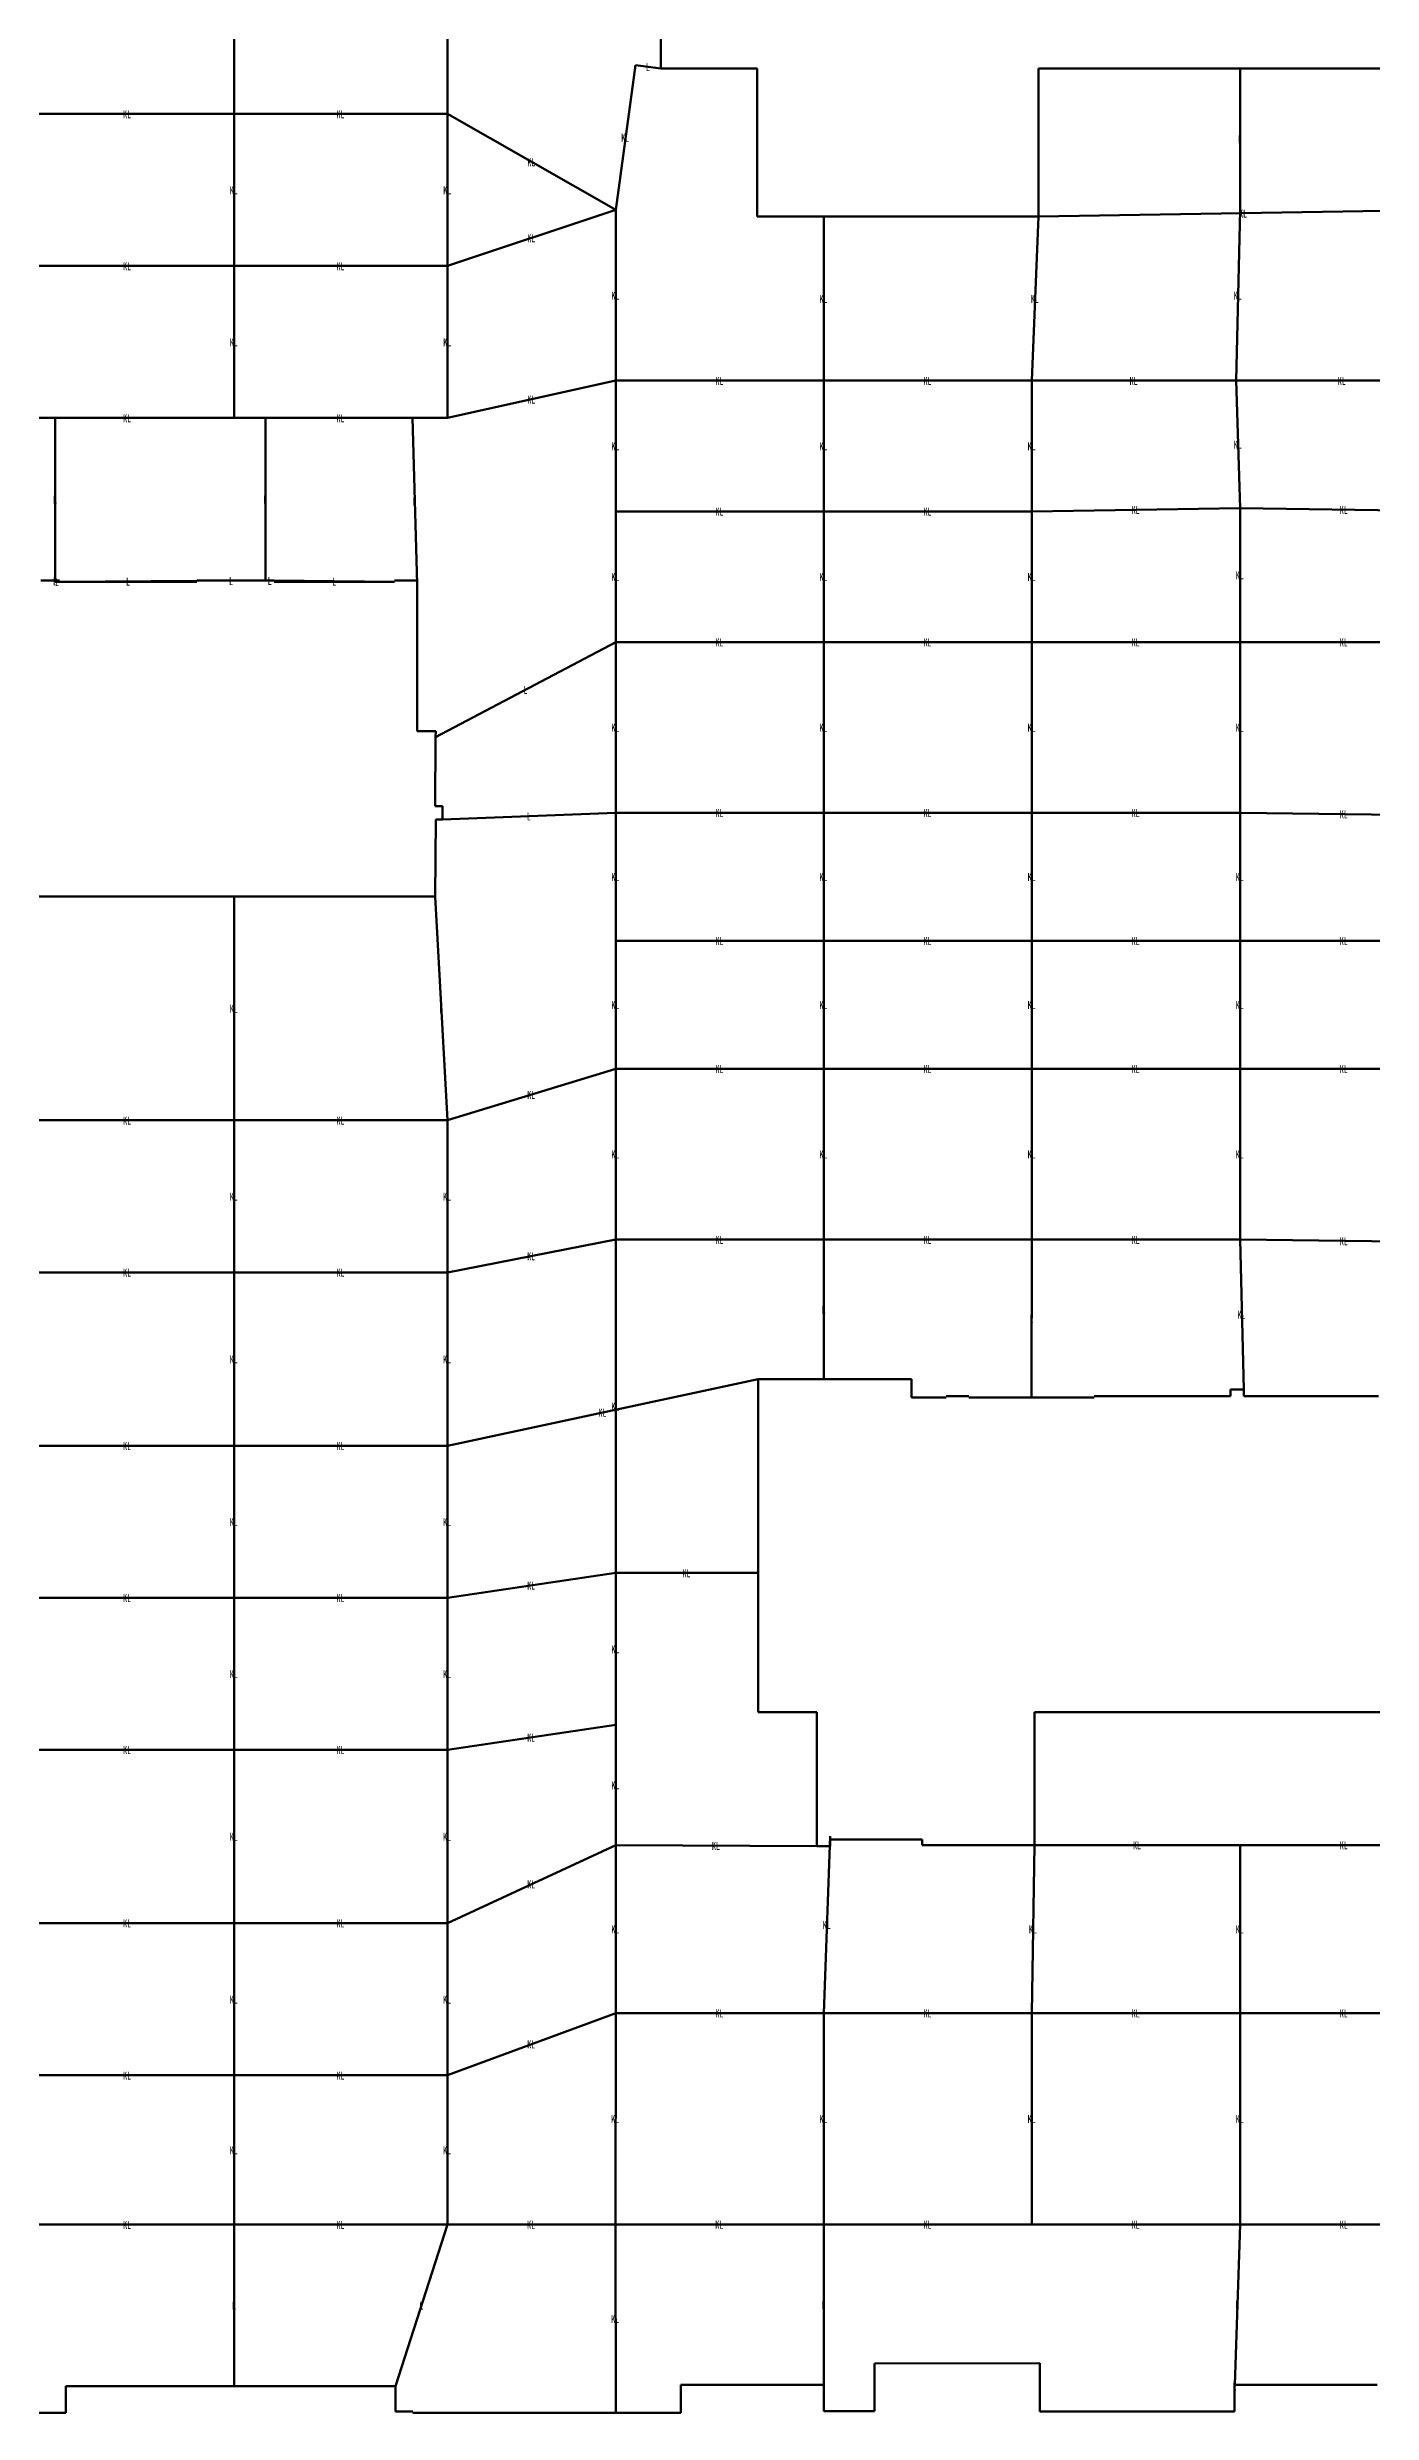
# Model space of a CAD drawing. Header units: millimetres. Extents: x -26150 to 223900, y -11592 to 220655.
# Drawn here: x 87647 to 137283, y 45108 to 133786 of the extents above; entities that cross this region are included whole.
import ezdxf

# ---------------------------------------------------------------- set-up
doc = ezdxf.new("R2010")
doc.units = ezdxf.units.MM
doc.layers.add('A-DETL-WIDE', color=214, linetype='Continuous', lineweight=70)
doc.layers.add('G-ANNO-TEXT', color=231, linetype='Continuous', lineweight=9)
doc.styles.add('仿宋', font='', dxfattribs={"width": 0.7, "height": 300})
doc.styles.get('仿宋').set_extended_font_data('FangSong')

msp = doc.modelspace()

# ---------------------------------------------------------------- linework, layer by layer
at = {"layer": 'A-DETL-WIDE'}
for p, q in [((110639, 132993), (110639, 138998)), ((110639, 132993), (114250, 132994)), ((114250, 127439), (114250, 132994)), ((124800, 132995), (132349, 132996)), ((124800, 127439), (124800, 132995)), ((132349, 132996), (147949, 132998)), ((114250, 127439), (116750, 127439)), ((116750, 127439), (124800, 127439)), ((87405, 113797), (87944, 113797)), ((87944, 113797), (88105, 113797)), ((88105, 113747), (93255, 113747)), ((93255, 113797), (95821, 113797)), ((95821, 113797), (96155, 113797)), ((96155, 113747), (100654, 113746)), ((100654, 113797), (101500, 113797)), ((101504, 113670), (101504, 113797)), ((101504, 108147), (101504, 113670)), ((101504, 108147), (102202, 108147)), ((102187, 105340), (102201, 107920)), ((102201, 107920), (102202, 108147)), ((102187, 105340), (102454, 105340)), ((102189, 101947), (102204, 104840)), ((102204, 104840), (102454, 104840)), ((102454, 104840), (102454, 105340)), ((84959, 101947), (94650, 101947)), ((94650, 101947), (102189, 101947)), ((114284, 83857), (116750, 83857)), ((114284, 76590), (114284, 83857)), ((116750, 83857), (120037, 83857)), ((120037, 83170), (120037, 83857)), ((131987, 83220), (131987, 83470)), ((131987, 83470), (132487, 83470)), ((132487, 83220), (132487, 83470)), ((120037, 83170), (121337, 83170)), ((121337, 83220), (122187, 83220)), ((122187, 83170), (124537, 83170)), ((124537, 83170), (126887, 83170)), ((126887, 83220), (131987, 83220)), ((132487, 83220), (137537, 83220)), ((114284, 71370), (114284, 76590)), ((114284, 71370), (116491, 71370)), ((116491, 66343), (116491, 71370)), ((124650, 71370), (182436, 71370)), ((124650, 66390), (124650, 71370)), ((116991, 66593), (120441, 66593)), ((116991, 66343), (116991, 66593)), ((120441, 66390), (120441, 66593)), ((116491, 66343), (116977, 66343)), ((120441, 66390), (124650, 66390)), ((111394, 46158), (116744, 46157)), ((111394, 45108), (111394, 46158)), ((116744, 45159), (116744, 46157)), ((118644, 46958), (124851, 46959)), ((118644, 45159), (118644, 46958)), ((124851, 45158), (124851, 46959)), ((132144, 46035), (132144, 46158)), ((132148, 46158), (137494, 46158)), ((88344, 46107), (94650, 46107)), ((88344, 45108), (88344, 46107)), ((94650, 46107), (100694, 46107)), ((100694, 45158), (100694, 46107)), ((132144, 45158), (132144, 46035)), ((86650, 45108), (88344, 45108)), ((100694, 45158), (101344, 45158)), ((101344, 45108), (108950, 45108)), ((108950, 45108), (111394, 45108)), ((116744, 45159), (118644, 45159)), ((124851, 45158), (132144, 45158))]:
    msp.add_line(p, q, dxfattribs=at)
at = {"layer": 'A-DETL-WIDE', "color": 92}
for p, q in [((94650, 131290), (94650, 137790)), ((102645, 137790), (102650, 131290)), ((108950, 127689), (109690, 133120)), ((109690, 133120), (110639, 132993)), ((132349, 132996), (132350, 127690)), ((86650, 131290), (94650, 131290)), ((94650, 131290), (102650, 131290)), ((94650, 125590), (94650, 131290)), ((102650, 125590), (102650, 131290)), ((102650, 131290), (108950, 127689)), ((102650, 125590), (108950, 127689)), ((108950, 121289), (108950, 127689)), ((116750, 121289), (116750, 127439)), ((124550, 121289), (124800, 127439)), ((124800, 127439), (140150, 127690)), ((132200, 121289), (132350, 127690)), ((86650, 125590), (94650, 125590)), ((94650, 125590), (102650, 125590)), ((94650, 119890), (94650, 125590)), ((102650, 119890), (102650, 125590)), ((102650, 119890), (108950, 121289)), ((108950, 121289), (116750, 121289)), ((108950, 116389), (108950, 121289)), ((116750, 116389), (116750, 121289)), ((116750, 121289), (124550, 121289)), ((124550, 116389), (124550, 121289)), ((124550, 121289), (132200, 121289)), ((132200, 121289), (132350, 116515)), ((132200, 121289), (140150, 121289)), ((86650, 119890), (94650, 119890)), ((87944, 113797), (87944, 119890)), ((94650, 119890), (102650, 119890)), ((95821, 113797), (95821, 119890)), ((101329, 119890), (101504, 113670)), ((108950, 116389), (116750, 116389)), ((108950, 111489), (108950, 116389)), ((116750, 111489), (116750, 116389)), ((116750, 116389), (124550, 116389)), ((124550, 116389), (132350, 116515)), ((124550, 111489), (124550, 116389)), ((132350, 111489), (132350, 116515)), ((132350, 116515), (140150, 116389)), ((87944, 113747), (87944, 113797)), ((87944, 113747), (88105, 113748)), ((88105, 113748), (93255, 113781)), ((93255, 113781), (95821, 113797)), ((95821, 113797), (96155, 113793)), ((96155, 113793), (100654, 113746)), ((102201, 107920), (108950, 111489)), ((108950, 105089), (108950, 111489)), ((108950, 111489), (116750, 111489)), ((116750, 105089), (116750, 111489)), ((116750, 111489), (124550, 111489)), ((124550, 105089), (124550, 111489)), ((124550, 111489), (132350, 111489)), ((132350, 105089), (132350, 111489)), ((132350, 111489), (140150, 111489)), ((102454, 104840), (108950, 105089)), ((108950, 100289), (108950, 105089)), ((108950, 105089), (116750, 105089)), ((116750, 100289), (116750, 105089)), ((116750, 105089), (124550, 105089)), ((124550, 100289), (124550, 105089)), ((124550, 105089), (132350, 105089)), ((132350, 100289), (132350, 105089)), ((132350, 105089), (140150, 104989)), ((94650, 93560), (94650, 101947)), ((102189, 101947), (102645, 93560)), ((108950, 95490), (108950, 100289)), ((108950, 100289), (116750, 100289)), ((116750, 95490), (116750, 100289)), ((116750, 100289), (124550, 100289)), ((124550, 95490), (124550, 100289)), ((124550, 100289), (132350, 100289)), ((132350, 95490), (132350, 100289)), ((132350, 100289), (140150, 100289)), ((102645, 93560), (108950, 95490)), ((108950, 89090), (108950, 95490)), ((108950, 95490), (116750, 95490)), ((116750, 89090), (116750, 95490)), ((116750, 95490), (124550, 95490)), ((124550, 89090), (124550, 95490)), ((124550, 95490), (132350, 95490)), ((132350, 89090), (132350, 95490)), ((132350, 95490), (140150, 95490)), ((86650, 93560), (94650, 93560)), ((94650, 87860), (94650, 93560)), ((94650, 93560), (102645, 93560)), ((102645, 87860), (102645, 93560)), ((102645, 87860), (108950, 89090)), ((108950, 76590), (108950, 89090)), ((108950, 89090), (116750, 89090)), ((116750, 83857), (116750, 89090)), ((116750, 89090), (124550, 89090)), ((124537, 83170), (124550, 89090)), ((124550, 89090), (132350, 89090)), ((132350, 89090), (132487, 83470)), ((132350, 89090), (140150, 88990)), ((86650, 87860), (94650, 87860)), ((94650, 81360), (94650, 87860)), ((94650, 87860), (102645, 87860)), ((102645, 81360), (102645, 87860)), ((102645, 81360), (114284, 83857)), ((86650, 81360), (94650, 81360)), ((94650, 75660), (94650, 81360)), ((94650, 81360), (102645, 81360)), ((102645, 75660), (102645, 81360)), ((102645, 75660), (108950, 76590)), ((108950, 70890), (108950, 76590)), ((108950, 76590), (114284, 76590)), ((86650, 75660), (94650, 75660)), ((94650, 69960), (94650, 75660)), ((94650, 75660), (102645, 75660)), ((102645, 69960), (102645, 75660)), ((102645, 69960), (108950, 70890)), ((108950, 66390), (108950, 70890)), ((86650, 69960), (94650, 69960)), ((94650, 63460), (94650, 69960)), ((94650, 69960), (102645, 69960)), ((102645, 63460), (102645, 69960)), ((116750, 60090), (116990, 66720)), ((102645, 63460), (108950, 66390)), ((108950, 60090), (108950, 66390)), ((108950, 66390), (116491, 66343)), ((124550, 60090), (124650, 66390)), ((124650, 66390), (132350, 66390)), ((132350, 60090), (132350, 66390)), ((132350, 66390), (140150, 66390)), ((86650, 63460), (94650, 63460)), ((94650, 57760), (94650, 63460)), ((94650, 63460), (102645, 63460)), ((102645, 57760), (102645, 63460)), ((102645, 57760), (108950, 60090)), ((108940, 52165), (108950, 60090)), ((108950, 60090), (116750, 60090)), ((116750, 52165), (116750, 60090)), ((116750, 60090), (124550, 60090)), ((124550, 52165), (124550, 60090)), ((124550, 60090), (132350, 60090)), ((132350, 52165), (132350, 60090)), ((132350, 60090), (140150, 60090)), ((86650, 57760), (94650, 57760)), ((94650, 52160), (94650, 57760)), ((94650, 57760), (102645, 57760)), ((102645, 52160), (102645, 57760)), ((86650, 52160), (94650, 52160)), ((94650, 46107), (94650, 52160)), ((94650, 52160), (102645, 52160)), ((100694, 46107), (102645, 52160)), ((102645, 52160), (108940, 52165)), ((108940, 52165), (108950, 45108)), ((108940, 52165), (116750, 52165)), ((116744, 46157), (116750, 52165)), ((116750, 52165), (124550, 52165)), ((124550, 52165), (132350, 52165)), ((132148, 46158), (132350, 52165)), ((132350, 52165), (140150, 52165)), ((132144, 46035), (132148, 46158))]:
    msp.add_line(p, q, dxfattribs=at)

# ---------------------------------------------------------------- texts
at = {"layer": 'G-ANNO-TEXT', "color": 7, "char_height": 300, "attachment_point": 1, "style": '仿宋'}
for s, insert, width in [('\\f仿宋|b0|i0|c134|p49|;\\W.7;L', (110081, 133195), 196.41), ('KL', (90485, 131428), 392.83), ('KL', (98485, 131428), 392.83), ('KL', (109156, 130543), 392.83), ('\\f仿宋|b0|i0|c134|p49|;\\W.7;L', (132266, 130481), 196.41), ('KL', (105636, 129628), 392.83), ('KL', (94486, 128578), 392.83), ('KL', (102486, 128578), 392.83), ('KL', (132310, 127703), 392.83), ('KL', (105636, 126778), 392.83), ('KL', (90485, 125728), 392.83), ('KL', (98485, 125728), 392.83), ('KL', (108786, 124627), 392.83), ('KL', (116586, 124502), 392.83), ('KL', (124510, 124502), 392.83), ('KL', (132110, 124628), 392.83), ('KL', (94486, 122878), 392.83), ('KL', (102486, 122878), 392.83), ('KL', (105636, 120728), 392.83), ('KL', (112686, 121427), 392.83), ('KL', (120486, 121427), 392.83), ('KL', (128210, 121427), 392.83), ('KL', (136010, 121427), 392.83), ('KL', (90485, 120028), 392.83), ('KL', (98485, 120028), 392.83), ('KL', (108786, 118977), 392.83), ('KL', (116586, 118977), 392.83), ('KL', (124386, 118977), 392.83), ('KL', (132110, 119040), 392.83), ('\\f仿宋|b0|i0|c134|p49|;\\W.7;L', (87861, 116982), 196.41), ('\\f仿宋|b0|i0|c134|p49|;\\W.7;L', (95738, 116982), 196.41), ('\\f仿宋|b0|i0|c134|p49|;\\W.7;L', (101333, 116918), 196.41), ('KL', (112686, 116527), 392.83), ('KL', (120486, 116527), 392.83), ('KL', (128286, 116590), 392.83), ('KL', (136086, 116590), 392.83), ('\\f仿宋|b0|i0|c134|p49|;\\W.7;L', (87861, 113910), 196.41), ('\\f仿宋|b0|i0|c134|p49|;\\W.7;L', (87941, 113886), 196.41), ('\\f仿宋|b0|i0|c134|p49|;\\W.7;L', (90597, 113903), 196.41), ('\\f仿宋|b0|i0|c134|p49|;\\W.7;L', (94455, 113927), 196.41), ('\\f仿宋|b0|i0|c134|p49|;\\W.7;L', (95905, 113933), 196.41), ('\\f仿宋|b0|i0|c134|p49|;\\W.7;L', (98321, 113908), 196.41), ('KL', (108786, 114077), 392.83), ('KL', (116586, 114077), 392.83), ('KL', (124386, 114077), 392.83), ('KL', (132186, 114140), 392.83), ('KL', (112686, 111627), 392.83), ('KL', (120486, 111627), 392.83), ('KL', (128286, 111627), 392.83), ('KL', (136086, 111627), 392.83), ('\\f仿宋|b0|i0|c134|p49|;\\W.7;L', (105492, 109843), 196.41), ('KL', (108786, 108427), 392.83), ('KL', (116586, 108427), 392.83), ('KL', (124386, 108427), 392.83), ('KL', (132186, 108427), 392.83), ('\\f仿宋|b0|i0|c134|p49|;\\W.7;L', (105619, 105103), 196.41), ('KL', (112686, 105227), 392.83), ('KL', (120486, 105227), 392.83), ('KL', (128286, 105227), 392.83), ('KL', (136086, 105177), 392.83), ('KL', (108786, 102827), 392.83), ('KL', (116586, 102827), 392.83), ('KL', (124386, 102827), 392.83), ('KL', (132186, 102827), 392.83), ('KL', (112686, 100427), 392.83), ('KL', (120486, 100427), 392.83), ('KL', (128286, 100427), 392.83), ('KL', (136086, 100427), 392.83), ('KL', (94486, 97892), 392.83), ('\\f仿宋|b0|i0|c134|p49|;\\W.7;L', (102334, 97892), 196.41), ('KL', (108786, 98028), 392.83), ('KL', (116586, 98028), 392.83), ('KL', (124386, 98028), 392.83), ('KL', (132186, 98028), 392.83), ('KL', (112686, 95628), 392.83), ('KL', (120486, 95628), 392.83), ('KL', (128286, 95628), 392.83), ('KL', (136086, 95628), 392.83), ('KL', (105633, 94663), 392.83), ('KL', (90485, 93698), 392.83), ('KL', (98483, 93698), 392.83), ('KL', (108786, 92428), 392.83), ('KL', (116586, 92428), 392.83), ('KL', (124386, 92428), 392.83), ('KL', (132186, 92428), 392.83), ('KL', (94486, 90848), 392.83), ('KL', (102480, 90848), 392.83), ('KL', (112686, 89228), 392.83), ('KL', (120486, 89228), 392.83), ('KL', (128286, 89228), 392.83), ('KL', (136086, 89178), 392.83), ('KL', (90485, 87998), 392.83), ('KL', (98483, 87998), 392.83), ('KL', (105633, 88613), 392.83), ('\\f仿宋|b0|i0|c134|p49|;\\W.7;L', (116667, 86612), 196.41), ('\\f仿宋|b0|i0|c134|p49|;\\W.7;L', (124460, 86268), 196.41), ('KL', (132254, 86418), 392.83), ('KL', (94486, 84748), 392.83), ('KL', (102480, 84748), 392.83), ('KL', (108300, 82747), 392.83), ('KL', (108786, 82978), 392.83), ('KL', (90485, 81498), 392.83), ('KL', (98483, 81498), 392.83), ('KL', (94486, 78648), 392.83), ('KL', (102480, 78648), 392.83), ('KL', (111452, 76728), 392.83), ('KL', (90485, 75798), 392.83), ('KL', (98483, 75798), 392.83), ('KL', (105633, 76263), 392.83), ('KL', (108786, 73878), 392.83), ('KL', (94486, 72948), 392.83), ('KL', (102480, 72948), 392.83), ('KL', (90485, 70098), 392.83), ('KL', (98483, 70098), 392.83), ('KL', (105633, 70563), 392.83), ('KL', (108786, 68778), 392.83), ('KL', (94486, 66848), 392.83), ('KL', (102480, 66848), 392.83), ('KL', (128336, 66528), 392.83), ('KL', (136086, 66528), 392.83), ('KL', (112556, 66505), 392.83), ('KL', (105633, 65063), 392.83), ('KL', (90485, 63598), 392.83), ('KL', (98483, 63598), 392.83), ('KL', (108786, 63378), 392.83), ('KL', (116706, 63543), 392.83), ('KL', (124436, 63378), 392.83), ('KL', (132186, 63378), 392.83), ('KL', (94486, 60748), 392.83), ('KL', (102480, 60748), 392.83), ('KL', (112686, 60228), 392.83), ('KL', (120486, 60228), 392.83), ('KL', (128286, 60228), 392.83), ('KL', (136086, 60228), 392.83), ('KL', (105633, 59063), 392.83), ('KL', (90485, 57898), 392.83), ('KL', (98483, 57898), 392.83), ('KL', (108780, 56266), 392.83), ('KL', (116586, 56266), 392.83), ('KL', (124386, 56266), 392.83), ('KL', (132186, 56266), 392.83), ('KL', (94486, 55098), 392.83), ('KL', (102480, 55098), 392.83), ('KL', (90485, 52298), 392.83), ('KL', (98483, 52298), 392.83), ('KL', (105628, 52301), 392.83), ('KL', (112680, 52303), 392.83), ('KL', (120486, 52303), 392.83), ('KL', (128286, 52303), 392.83), ('KL', (136086, 52303), 392.83), ('\\f仿宋|b0|i0|c134|p49|;\\W.7;L', (94567, 49272), 196.41), ('\\f仿宋|b0|i0|c134|p49|;\\W.7;L', (101586, 49272), 196.41), ('KL', (108780, 48775), 392.83), ('\\f仿宋|b0|i0|c134|p49|;\\W.7;L', (116664, 49299), 196.41), ('\\f仿宋|b0|i0|c134|p49|;\\W.7;L', (132166, 49300), 196.41), ('\\f仿宋|b0|i0|c134|p49|;\\W.7;L', (132063, 46235), 196.41)]:
    msp.add_mtext(s, dxfattribs=dict(at, insert=insert, width=width))

doc.saveas('drawing.dxf')
